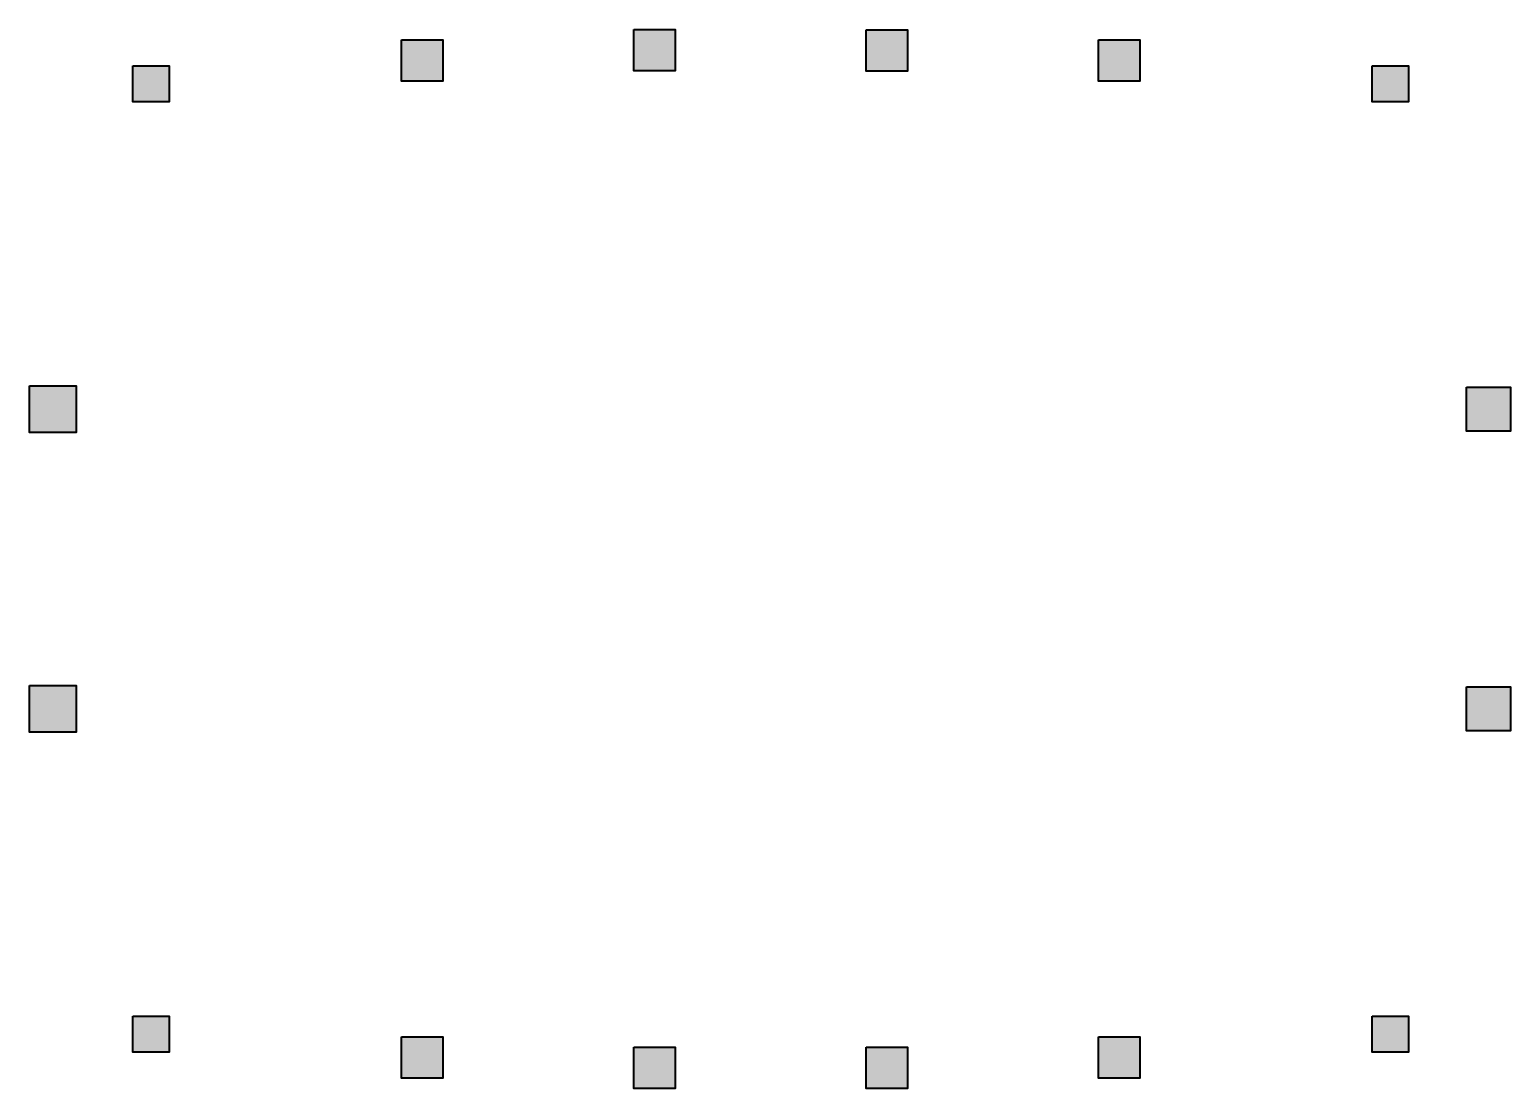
# Model space of a CAD drawing. Header units: millimetres. Extents: x 30500 to 87850, y 37500 to 78500.
import ezdxf

# ---------------------------------------------------------------- set-up
doc = ezdxf.new("R2010")
doc.units = ezdxf.units.MM
doc.layers.get('0').update_dxf_attribs({"lineweight": 20})
doc.layers.add('NDC_S-COLUMN', color=4, linetype='Continuous', lineweight=40)
doc.layers.add('NDC_S_HATCH COLUMN AND WALL', color=251, linetype='Continuous', lineweight=13)

# ---------------------------------------------------------------- blocks, each defined once
blk = doc.blocks.new('cot')
at = {"layer": 'NDC_S_HATCH COLUMN AND WALL', "ltscale": 0.005}
h = blk.add_hatch(color=256, dxfattribs=at)
h.dxf.hatch_style = 1
h.paths.add_polyline_path([(-0.5, 0.5), (0.5, 0.5), (0.5, -0.5), (-0.5, -0.5)])
at = {"layer": 'NDC_S-COLUMN', "ltscale": 0.005}
blk.add_lwpolyline([(-0.5, 0.5), (0.5, 0.5), (0.5, -0.5), (-0.5, -0.5)], close=True, dxfattribs=at)

msp = doc.modelspace()

# ---------------------------------------------------------------- block references
for p, xscale, yscale in [((45700, 77300), 1600, 1600), ((54700, 77700), 1600, 1600), ((63700, 77695), 1600, 1600), ((72700, 77300), 1600, 1600), ((35199, 76400), 1400, 1400), ((83199, 76400), 1400, 1400), ((31400, 63800), 1800, 1800), ((87000, 63800), 1700, 1700), ((31400, 52200), 1800, 1800), ((87000, 52200), 1700, 1700), ((35200, 39600), 1400, 1400), ((83200, 39600), 1400, 1400), ((45700, 38700), 1600, 1600), ((54700, 38300), 1600, 1600), ((63700, 38300), 1600, 1600), ((72700, 38700), 1600, 1600)]:
    msp.add_blockref('cot', p, dxfattribs=dict(xscale=xscale, yscale=yscale))

doc.saveas('drawing.dxf')
